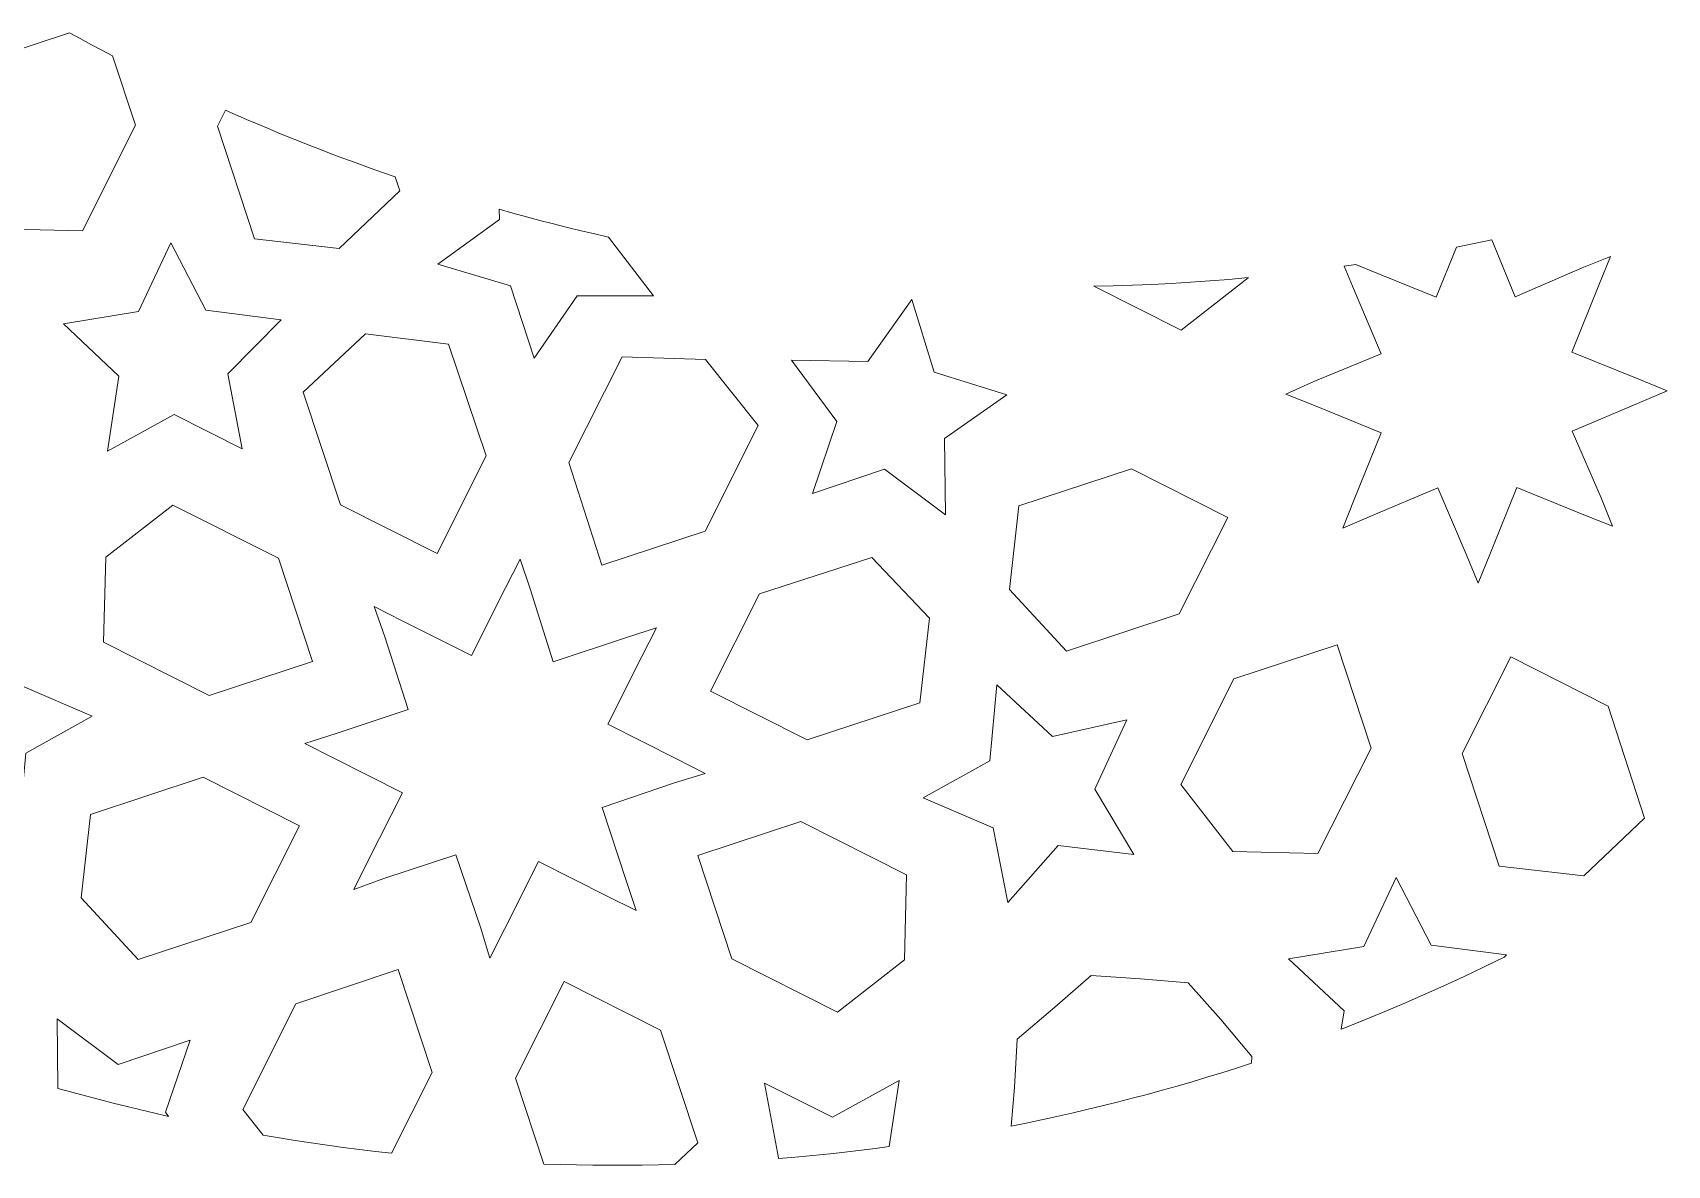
# Model space of a CAD drawing. Header units: millimetres. Extents: x -79 to 79, y -140 to 140.
# Drawn here: x -14.58 to 9.89, y -136.62 to -119.67 of the extents above; entities that cross this region are included whole.
import ezdxf

# ---------------------------------------------------------------- set-up
doc = ezdxf.new("R2010")
doc.units = ezdxf.units.MM
doc.header["$MEASUREMENT"] = 0
doc.layers.add('Layer 1', color=7, linetype='Continuous')

msp = doc.modelspace()

# ---------------------------------------------------------------- linework, layer by layer
at = {"layer": 'Layer 1', "color": 18, "lineweight": 9}
for points, knots in [([(-14.0248, -119.6654), (-14.0248, -119.6654), (-15.089, -120.0163), (-15.089, -120.0163), (-15.089, -120.0163), (-15.089, -120.0163), (-15.8856, -121.5968), (-15.8856, -121.5968), (-15.8856, -121.5968), (-15.8856, -121.5968), (-15.1041, -122.6005), (-15.1041, -122.6005), (-15.1041, -122.6005), (-15.1041, -122.6005), (-13.8324, -122.6317), (-13.8324, -122.6317), (-13.8324, -122.6317), (-13.8324, -122.6317), (-13.0358, -121.0512), (-13.0358, -121.0512), (-13.0358, -121.0512), (-13.0358, -121.0512), (-13.3789, -120.011), (-13.3789, -120.011), (-13.3789, -120.011), (-13.3789, -120.011), (-13.5415, -119.926), (-13.5415, -119.926), (-13.5415, -119.926), (-13.5415, -119.926), (-13.7033, -119.84), (-13.7033, -119.84), (-13.7033, -119.84), (-13.7033, -119.84), (-13.8645, -119.7532), (-13.8645, -119.7532), (-13.8645, -119.7532), (-13.8645, -119.7532), (-14.0248, -119.6654), (-14.0248, -119.6654)], [0, 0, 0, 0, 0.0909091, 0.0909091, 0.0909091, 0.0909091, 0.1818182, 0.1818182, 0.1818182, 0.1818182, 0.2727273, 0.2727273, 0.2727273, 0.2727273, 0.3636364, 0.3636364, 0.3636364, 0.3636364, 0.4545455, 0.4545455, 0.4545455, 0.4545455, 0.5454545, 0.5454545, 0.5454545, 0.5454545, 0.6363636, 0.6363636, 0.6363636, 0.6363636, 0.7272727, 0.7272727, 0.7272727, 0.7272727, 0.8181818, 0.8181818, 0.8181818, 0.8181818, 1, 1, 1, 1]), ([(-11.6904, -120.8246), (-11.6904, -120.8246), (-11.5332, -120.894), (-11.5332, -120.894), (-11.5332, -120.894), (-11.5332, -120.894), (-11.3759, -120.9625), (-11.3759, -120.9625), (-11.3759, -120.9625), (-11.3759, -120.9625), (-11.2183, -121.0301), (-11.2183, -121.0301), (-11.2183, -121.0301), (-11.2183, -121.0301), (-11.0605, -121.0967), (-11.0605, -121.0967), (-11.0605, -121.0967), (-11.0605, -121.0967), (-10.9025, -121.1623), (-10.9025, -121.1623), (-10.9025, -121.1623), (-10.9025, -121.1623), (-10.7442, -121.227), (-10.7442, -121.227), (-10.7442, -121.227), (-10.7442, -121.227), (-10.5857, -121.2908), (-10.5857, -121.2908), (-10.5857, -121.2908), (-10.5857, -121.2908), (-10.427, -121.3536), (-10.427, -121.3536), (-10.427, -121.3536), (-10.427, -121.3536), (-10.2681, -121.4155), (-10.2681, -121.4155), (-10.2681, -121.4155), (-10.2681, -121.4155), (-10.109, -121.4765), (-10.109, -121.4765), (-10.109, -121.4765), (-10.109, -121.4765), (-9.9496, -121.5365), (-9.9496, -121.5365), (-9.9496, -121.5365), (-9.9496, -121.5365), (-9.7901, -121.5956), (-9.7901, -121.5956), (-9.7901, -121.5956), (-9.7901, -121.5956), (-9.6303, -121.6537), (-9.6303, -121.6537), (-9.6303, -121.6537), (-9.6303, -121.6537), (-9.4704, -121.7109), (-9.4704, -121.7109), (-9.4704, -121.7109), (-9.4704, -121.7109), (-9.3103, -121.7672), (-9.3103, -121.7672), (-9.3103, -121.7672), (-9.3103, -121.7672), (-9.15, -121.8225), (-9.15, -121.8225), (-9.15, -121.8225), (-9.15, -121.8225), (-9.0815, -122.0343), (-9.0815, -122.0343), (-9.0815, -122.0343), (-9.0815, -122.0343), (-9.9908, -122.8973), (-9.9908, -122.8973), (-9.9908, -122.8973), (-9.9908, -122.8973), (-11.2554, -122.7512), (-11.2554, -122.7512), (-11.2554, -122.7512), (-11.2554, -122.7512), (-11.8115, -121.0649), (-11.8115, -121.0649), (-11.8115, -121.0649), (-11.8115, -121.0649), (-11.6904, -120.8246), (-11.6904, -120.8246)], [0, 0, 0, 0, 0.0454545, 0.0454545, 0.0454545, 0.0454545, 0.0909091, 0.0909091, 0.0909091, 0.0909091, 0.1363636, 0.1363636, 0.1363636, 0.1363636, 0.1818182, 0.1818182, 0.1818182, 0.1818182, 0.2272727, 0.2272727, 0.2272727, 0.2272727, 0.2727273, 0.2727273, 0.2727273, 0.2727273, 0.3181818, 0.3181818, 0.3181818, 0.3181818, 0.3636364, 0.3636364, 0.3636364, 0.3636364, 0.4090909, 0.4090909, 0.4090909, 0.4090909, 0.4545455, 0.4545455, 0.4545455, 0.4545455, 0.5, 0.5, 0.5, 0.5, 0.5454545, 0.5454545, 0.5454545, 0.5454545, 0.5909091, 0.5909091, 0.5909091, 0.5909091, 0.6363636, 0.6363636, 0.6363636, 0.6363636, 0.6818182, 0.6818182, 0.6818182, 0.6818182, 0.7272727, 0.7272727, 0.7272727, 0.7272727, 0.7727273, 0.7727273, 0.7727273, 0.7727273, 0.8181818, 0.8181818, 0.8181818, 0.8181818, 0.8636364, 0.8636364, 0.8636364, 0.8636364, 0.9090909, 0.9090909, 0.9090909, 0.9090909, 1, 1, 1, 1]), ([(-7.5947, -122.3088), (-7.5947, -122.3088), (-7.3909, -122.3659), (-7.3909, -122.3659), (-7.3909, -122.3659), (-7.3909, -122.3659), (-7.1868, -122.4215), (-7.1868, -122.4215), (-7.1868, -122.4215), (-7.1868, -122.4215), (-6.9825, -122.4756), (-6.9825, -122.4756), (-6.9825, -122.4756), (-6.9825, -122.4756), (-6.778, -122.5283), (-6.778, -122.5283), (-6.778, -122.5283), (-6.778, -122.5283), (-6.5732, -122.5795), (-6.5732, -122.5795), (-6.5732, -122.5795), (-6.5732, -122.5795), (-6.3683, -122.6292), (-6.3683, -122.6292), (-6.3683, -122.6292), (-6.3683, -122.6292), (-6.1632, -122.6775), (-6.1632, -122.6775), (-6.1632, -122.6775), (-6.1632, -122.6775), (-5.9579, -122.7243), (-5.9579, -122.7243), (-5.9579, -122.7243), (-5.9579, -122.7243), (-5.2859, -123.6041), (-5.2859, -123.6041), (-5.2859, -123.6041), (-5.2859, -123.6041), (-6.4249, -123.6022), (-6.4249, -123.6022), (-6.4249, -123.6022), (-6.4249, -123.6022), (-7.0721, -124.5394), (-7.0721, -124.5394), (-7.0721, -124.5394), (-7.0721, -124.5394), (-7.4223, -123.4556), (-7.4223, -123.4556), (-7.4223, -123.4556), (-7.4223, -123.4556), (-8.5137, -123.1296), (-8.5137, -123.1296), (-8.5137, -123.1296), (-8.5137, -123.1296), (-7.5911, -122.4616), (-7.5911, -122.4616), (-7.5911, -122.4616), (-7.5911, -122.4616), (-7.5947, -122.3088), (-7.5947, -122.3088)], [0, 0, 0, 0, 0.0625, 0.0625, 0.0625, 0.0625, 0.125, 0.125, 0.125, 0.125, 0.1875, 0.1875, 0.1875, 0.1875, 0.25, 0.25, 0.25, 0.25, 0.3125, 0.3125, 0.3125, 0.3125, 0.375, 0.375, 0.375, 0.375, 0.4375, 0.4375, 0.4375, 0.4375, 0.5, 0.5, 0.5, 0.5, 0.5625, 0.5625, 0.5625, 0.5625, 0.625, 0.625, 0.625, 0.625, 0.6875, 0.6875, 0.6875, 0.6875, 0.75, 0.75, 0.75, 0.75, 0.8125, 0.8125, 0.8125, 0.8125, 0.875, 0.875, 0.875, 0.875, 1, 1, 1, 1]), ([(-11.9844, -123.8209), (-11.9844, -123.8209), (-12.5075, -122.8091), (-12.5075, -122.8091), (-12.5075, -122.8091), (-12.5075, -122.8091), (-12.9924, -123.8397), (-12.9924, -123.8397), (-12.9924, -123.8397), (-12.9924, -123.8397), (-14.1163, -124.0244), (-14.1163, -124.0244), (-14.1163, -124.0244), (-14.1163, -124.0244), (-13.286, -124.8042), (-13.286, -124.8042), (-13.286, -124.8042), (-13.286, -124.8042), (-13.4576, -125.9302), (-13.4576, -125.9302), (-13.4576, -125.9302), (-13.4576, -125.9302), (-12.4595, -125.3814), (-12.4595, -125.3814), (-12.4595, -125.3814), (-12.4595, -125.3814), (-11.4417, -125.8926), (-11.4417, -125.8926), (-11.4417, -125.8926), (-11.4417, -125.8926), (-11.6551, -124.7738), (-11.6551, -124.7738), (-11.6551, -124.7738), (-11.6551, -124.7738), (-10.8544, -123.9637), (-10.8544, -123.9637), (-10.8544, -123.9637), (-10.8544, -123.9637), (-11.9844, -123.8209), (-11.9844, -123.8209)], [0, 0, 0, 0, 0.0909091, 0.0909091, 0.0909091, 0.0909091, 0.1818182, 0.1818182, 0.1818182, 0.1818182, 0.2727273, 0.2727273, 0.2727273, 0.2727273, 0.3636364, 0.3636364, 0.3636364, 0.3636364, 0.4545455, 0.4545455, 0.4545455, 0.4545455, 0.5454545, 0.5454545, 0.5454545, 0.5454545, 0.6363636, 0.6363636, 0.6363636, 0.6363636, 0.7272727, 0.7272727, 0.7272727, 0.7272727, 0.8181818, 0.8181818, 0.8181818, 0.8181818, 1, 1, 1, 1]), ([(5.0532, -123.1616), (5.0532, -123.1616), (5.2294, -123.1363), (5.2294, -123.1363), (5.2294, -123.1363), (5.2294, -123.1363), (5.4311, -123.218), (5.4311, -123.218), (5.4311, -123.218), (5.4311, -123.218), (6.4326, -123.6236), (6.4326, -123.6236), (6.4326, -123.6236), (6.4326, -123.6236), (6.7359, -122.8749), (6.7359, -122.8749), (6.7359, -122.8749), (6.7359, -122.8749), (6.9993, -122.8212), (6.9993, -122.8212), (6.9993, -122.8212), (6.9993, -122.8212), (7.2622, -122.7651), (7.2622, -122.7651), (7.2622, -122.7651), (7.2622, -122.7651), (7.6151, -123.6206), (7.6151, -123.6206), (7.6151, -123.6206), (7.6151, -123.6206), (8.6149, -123.1862), (8.6149, -123.1862), (8.6149, -123.1862), (8.6149, -123.1862), (9.041, -123.0168), (9.041, -123.0168), (9.041, -123.0168), (9.041, -123.0168), (8.8679, -123.4441), (8.8679, -123.4441), (8.8679, -123.4441), (8.8679, -123.4441), (8.4623, -124.4456), (8.4623, -124.4456), (8.4623, -124.4456), (8.4623, -124.4456), (9.4638, -124.8512), (9.4638, -124.8512), (9.4638, -124.8512), (9.4638, -124.8512), (9.8911, -125.0243), (9.8911, -125.0243), (9.8911, -125.0243), (9.8911, -125.0243), (9.4784, -125.1991), (9.4784, -125.1991), (9.4784, -125.1991), (9.4784, -125.1991), (8.4652, -125.6281), (8.4652, -125.6281), (8.4652, -125.6281), (8.4652, -125.6281), (8.8997, -126.6279), (8.8997, -126.6279), (8.8997, -126.6279), (8.8997, -126.6279), (9.0691, -127.0539), (9.0691, -127.0539), (9.0691, -127.0539), (9.0691, -127.0539), (8.6418, -126.8809), (8.6418, -126.8809), (8.6418, -126.8809), (8.6418, -126.8809), (7.6403, -126.4753), (7.6403, -126.4753), (7.6403, -126.4753), (7.6403, -126.4753), (7.2347, -127.4768), (7.2347, -127.4768), (7.2347, -127.4768), (7.2347, -127.4768), (7.0616, -127.9041), (7.0616, -127.9041), (7.0616, -127.9041), (7.0616, -127.9041), (6.8789, -127.4726), (6.8789, -127.4726), (6.8789, -127.4726), (6.8789, -127.4726), (6.4578, -126.4782), (6.4578, -126.4782), (6.4578, -126.4782), (6.4578, -126.4782), (5.4635, -126.8993), (5.4635, -126.8993), (5.4635, -126.8993), (5.4635, -126.8993), (5.0319, -127.082), (5.0319, -127.082), (5.0319, -127.082), (5.0319, -127.082), (5.205, -126.6547), (5.205, -126.6547), (5.205, -126.6547), (5.205, -126.6547), (5.6106, -125.6532), (5.6106, -125.6532), (5.6106, -125.6532), (5.6106, -125.6532), (4.6091, -125.2476), (4.6091, -125.2476), (4.6091, -125.2476), (4.6091, -125.2476), (4.1818, -125.0746), (4.1818, -125.0746), (4.1818, -125.0746), (4.1818, -125.0746), (4.6, -124.8864), (4.6, -124.8864), (4.6, -124.8864), (4.6, -124.8864), (5.6077, -124.4708), (5.6077, -124.4708), (5.6077, -124.4708), (5.6077, -124.4708), (5.1786, -123.4577), (5.1786, -123.4577), (5.1786, -123.4577), (5.1786, -123.4577), (5.0532, -123.1616), (5.0532, -123.1616)], [0, 0, 0, 0, 0.0294118, 0.0294118, 0.0294118, 0.0294118, 0.0588235, 0.0588235, 0.0588235, 0.0588235, 0.0882353, 0.0882353, 0.0882353, 0.0882353, 0.1176471, 0.1176471, 0.1176471, 0.1176471, 0.1470588, 0.1470588, 0.1470588, 0.1470588, 0.1764706, 0.1764706, 0.1764706, 0.1764706, 0.2058824, 0.2058824, 0.2058824, 0.2058824, 0.2352941, 0.2352941, 0.2352941, 0.2352941, 0.2647059, 0.2647059, 0.2647059, 0.2647059, 0.2941176, 0.2941176, 0.2941176, 0.2941176, 0.3235294, 0.3235294, 0.3235294, 0.3235294, 0.3529412, 0.3529412, 0.3529412, 0.3529412, 0.3823529, 0.3823529, 0.3823529, 0.3823529, 0.4117647, 0.4117647, 0.4117647, 0.4117647, 0.4411765, 0.4411765, 0.4411765, 0.4411765, 0.4705882, 0.4705882, 0.4705882, 0.4705882, 0.5, 0.5, 0.5, 0.5, 0.5294118, 0.5294118, 0.5294118, 0.5294118, 0.5588235, 0.5588235, 0.5588235, 0.5588235, 0.5882353, 0.5882353, 0.5882353, 0.5882353, 0.6176471, 0.6176471, 0.6176471, 0.6176471, 0.6470588, 0.6470588, 0.6470588, 0.6470588, 0.6764706, 0.6764706, 0.6764706, 0.6764706, 0.7058824, 0.7058824, 0.7058824, 0.7058824, 0.7352941, 0.7352941, 0.7352941, 0.7352941, 0.7647059, 0.7647059, 0.7647059, 0.7647059, 0.7941176, 0.7941176, 0.7941176, 0.7941176, 0.8235294, 0.8235294, 0.8235294, 0.8235294, 0.8529412, 0.8529412, 0.8529412, 0.8529412, 0.8823529, 0.8823529, 0.8823529, 0.8823529, 0.9117647, 0.9117647, 0.9117647, 0.9117647, 0.9411765, 0.9411765, 0.9411765, 0.9411765, 1, 1, 1, 1]), ([(1.3096, -123.4613), (1.3096, -123.4613), (2.6126, -124.1179), (2.6126, -124.1179), (2.6126, -124.1179), (2.6126, -124.1179), (3.6163, -123.3364), (3.6163, -123.3364), (3.6163, -123.3364), (3.6163, -123.3364), (3.6164, -123.3314), (3.6164, -123.3314), (3.6164, -123.3314), (3.6164, -123.3314), (3.329, -123.3572), (3.329, -123.3572), (3.329, -123.3572), (3.329, -123.3572), (3.0412, -123.3802), (3.0412, -123.3802), (3.0412, -123.3802), (3.0412, -123.3802), (2.7532, -123.4006), (2.7532, -123.4006), (2.7532, -123.4006), (2.7532, -123.4006), (2.4649, -123.4182), (2.4649, -123.4182), (2.4649, -123.4182), (2.4649, -123.4182), (2.1764, -123.4331), (2.1764, -123.4331), (2.1764, -123.4331), (2.1764, -123.4331), (1.8876, -123.4452), (1.8876, -123.4452), (1.8876, -123.4452), (1.8876, -123.4452), (1.5987, -123.4547), (1.5987, -123.4547), (1.5987, -123.4547), (1.5987, -123.4547), (1.3096, -123.4613), (1.3096, -123.4613)], [0, 0, 0, 0, 0.0833333, 0.0833333, 0.0833333, 0.0833333, 0.1666667, 0.1666667, 0.1666667, 0.1666667, 0.25, 0.25, 0.25, 0.25, 0.3333333, 0.3333333, 0.3333333, 0.3333333, 0.4166667, 0.4166667, 0.4166667, 0.4166667, 0.5, 0.5, 0.5, 0.5, 0.5833333, 0.5833333, 0.5833333, 0.5833333, 0.6666667, 0.6666667, 0.6666667, 0.6666667, 0.75, 0.75, 0.75, 0.75, 0.8333333, 0.8333333, 0.8333333, 0.8333333, 1, 1, 1, 1]), ([(-0.927, -125.7416), (-0.927, -125.7416), (0.0045, -125.0862), (0.0045, -125.0862), (0.0045, -125.0862), (0.0045, -125.0862), (-1.0823, -124.7455), (-1.0823, -124.7455), (-1.0823, -124.7455), (-1.0823, -124.7455), (-1.4179, -123.657), (-1.4179, -123.657), (-1.4179, -123.657), (-1.4179, -123.657), (-2.0777, -124.5854), (-2.0777, -124.5854), (-2.0777, -124.5854), (-2.0777, -124.5854), (-3.2166, -124.5681), (-3.2166, -124.5681), (-3.2166, -124.5681), (-3.2166, -124.5681), (-2.5375, -125.4826), (-2.5375, -125.4826), (-2.5375, -125.4826), (-2.5375, -125.4826), (-2.9059, -126.5604), (-2.9059, -126.5604), (-2.9059, -126.5604), (-2.9059, -126.5604), (-1.8264, -126.1972), (-1.8264, -126.1972), (-1.8264, -126.1972), (-1.8264, -126.1972), (-0.9151, -126.8805), (-0.9151, -126.8805), (-0.9151, -126.8805), (-0.9151, -126.8805), (-0.927, -125.7416), (-0.927, -125.7416)], [0, 0, 0, 0, 0.0909091, 0.0909091, 0.0909091, 0.0909091, 0.1818182, 0.1818182, 0.1818182, 0.1818182, 0.2727273, 0.2727273, 0.2727273, 0.2727273, 0.3636364, 0.3636364, 0.3636364, 0.3636364, 0.4545455, 0.4545455, 0.4545455, 0.4545455, 0.5454545, 0.5454545, 0.5454545, 0.5454545, 0.6363636, 0.6363636, 0.6363636, 0.6363636, 0.7272727, 0.7272727, 0.7272727, 0.7272727, 0.8181818, 0.8181818, 0.8181818, 0.8181818, 1, 1, 1, 1]), ([(-8.3514, -124.327), (-8.3514, -124.327), (-7.7885, -125.9998), (-7.7885, -125.9998), (-7.7885, -125.9998), (-7.7885, -125.9998), (-8.5238, -127.4587), (-8.5238, -127.4587), (-8.5238, -127.4587), (-8.5238, -127.4587), (-9.9692, -126.7302), (-9.9692, -126.7302), (-9.9692, -126.7302), (-9.9692, -126.7302), (-10.5253, -125.0439), (-10.5253, -125.0439), (-10.5253, -125.0439), (-10.5253, -125.0439), (-9.5956, -124.1742), (-9.5956, -124.1742), (-9.5956, -124.1742), (-9.5956, -124.1742), (-8.3514, -124.327), (-8.3514, -124.327)], [0, 0, 0, 0, 0.1428571, 0.1428571, 0.1428571, 0.1428571, 0.2857143, 0.2857143, 0.2857143, 0.2857143, 0.4285714, 0.4285714, 0.4285714, 0.4285714, 0.5714286, 0.5714286, 0.5714286, 0.5714286, 0.7142857, 0.7142857, 0.7142857, 0.7142857, 1, 1, 1, 1]), ([(-6.0551, -127.6358), (-6.0551, -127.6358), (-4.5111, -127.1266), (-4.5111, -127.1266), (-4.5111, -127.1266), (-4.5111, -127.1266), (-3.7145, -125.5461), (-3.7145, -125.5461), (-3.7145, -125.5461), (-3.7145, -125.5461), (-4.5028, -124.5559), (-4.5028, -124.5559), (-4.5028, -124.5559), (-4.5028, -124.5559), (-5.7542, -124.5181), (-5.7542, -124.5181), (-5.7542, -124.5181), (-5.7542, -124.5181), (-6.5508, -126.0985), (-6.5508, -126.0985), (-6.5508, -126.0985), (-6.5508, -126.0985), (-6.0551, -127.6358), (-6.0551, -127.6358)], [0, 0, 0, 0, 0.1428571, 0.1428571, 0.1428571, 0.1428571, 0.2857143, 0.2857143, 0.2857143, 0.2857143, 0.4285714, 0.4285714, 0.4285714, 0.4285714, 0.5714286, 0.5714286, 0.5714286, 0.5714286, 0.7142857, 0.7142857, 0.7142857, 0.7142857, 1, 1, 1, 1]), ([(0.8995, -128.9212), (0.8995, -128.9212), (2.5858, -128.3651), (2.5858, -128.3651), (2.5858, -128.3651), (2.5858, -128.3651), (3.3143, -126.9198), (3.3143, -126.9198), (3.3143, -126.9198), (3.3143, -126.9198), (1.869, -126.1912), (1.869, -126.1912), (1.869, -126.1912), (1.869, -126.1912), (0.1827, -126.7473), (0.1827, -126.7473), (0.1827, -126.7473), (0.1827, -126.7473), (0.0433, -127.9984), (0.0433, -127.9984), (0.0433, -127.9984), (0.0433, -127.9984), (0.8995, -128.9212), (0.8995, -128.9212)], [0, 0, 0, 0, 0.1428571, 0.1428571, 0.1428571, 0.1428571, 0.2857143, 0.2857143, 0.2857143, 0.2857143, 0.4285714, 0.4285714, 0.4285714, 0.4285714, 0.5714286, 0.5714286, 0.5714286, 0.5714286, 0.7142857, 0.7142857, 0.7142857, 0.7142857, 1, 1, 1, 1]), ([(-10.3894, -129.0763), (-10.3894, -129.0763), (-10.8986, -127.5323), (-10.8986, -127.5323), (-10.8986, -127.5323), (-10.8986, -127.5323), (-12.4791, -126.7357), (-12.4791, -126.7357), (-12.4791, -126.7357), (-12.4791, -126.7357), (-13.4828, -127.5172), (-13.4828, -127.5172), (-13.4828, -127.5172), (-13.4828, -127.5172), (-13.5139, -128.7889), (-13.5139, -128.7889), (-13.5139, -128.7889), (-13.5139, -128.7889), (-11.9335, -129.5855), (-11.9335, -129.5855), (-11.9335, -129.5855), (-11.9335, -129.5855), (-10.3894, -129.0763), (-10.3894, -129.0763)], [0, 0, 0, 0, 0.1428571, 0.1428571, 0.1428571, 0.1428571, 0.2857143, 0.2857143, 0.2857143, 0.2857143, 0.4285714, 0.4285714, 0.4285714, 0.4285714, 0.5714286, 0.5714286, 0.5714286, 0.5714286, 0.7142857, 0.7142857, 0.7142857, 0.7142857, 1, 1, 1, 1]), ([(-8.2407, -131.9719), (-8.2407, -131.9719), (-7.8721, -133.0555), (-7.8721, -133.0555), (-7.8721, -133.0555), (-7.8721, -133.0555), (-7.7315, -133.516), (-7.7315, -133.516), (-7.7315, -133.516), (-7.7315, -133.516), (-7.5136, -133.0837), (-7.5136, -133.0837), (-7.5136, -133.0837), (-7.5136, -133.0837), (-7.003, -132.0706), (-7.003, -132.0706), (-7.003, -132.0706), (-7.003, -132.0706), (-5.9764, -132.5881), (-5.9764, -132.5881), (-5.9764, -132.5881), (-5.9764, -132.5881), (-5.5441, -132.8059), (-5.5441, -132.8059), (-5.5441, -132.8059), (-5.5441, -132.8059), (-5.6982, -132.3387), (-5.6982, -132.3387), (-5.6982, -132.3387), (-5.6982, -132.3387), (-6.0533, -131.2619), (-6.0533, -131.2619), (-6.0533, -131.2619), (-6.0533, -131.2619), (-4.9697, -130.8933), (-4.9697, -130.8933), (-4.9697, -130.8933), (-4.9697, -130.8933), (-4.5092, -130.7527), (-4.5092, -130.7527), (-4.5092, -130.7527), (-4.5092, -130.7527), (-4.9415, -130.5348), (-4.9415, -130.5348), (-4.9415, -130.5348), (-4.9415, -130.5348), (-5.9681, -130.0174), (-5.9681, -130.0174), (-5.9681, -130.0174), (-5.9681, -130.0174), (-5.4575, -129.0043), (-5.4575, -129.0043), (-5.4575, -129.0043), (-5.4575, -129.0043), (-5.2396, -128.572), (-5.2396, -128.572), (-5.2396, -128.572), (-5.2396, -128.572), (-5.6865, -128.7194), (-5.6865, -128.7194), (-5.6865, -128.7194), (-5.6865, -128.7194), (-6.7836, -129.0812), (-6.7836, -129.0812), (-6.7836, -129.0812), (-6.7836, -129.0812), (-7.1319, -127.9909), (-7.1319, -127.9909), (-7.1319, -127.9909), (-7.1319, -127.9909), (-7.2793, -127.5439), (-7.2793, -127.5439), (-7.2793, -127.5439), (-7.2793, -127.5439), (-7.4972, -127.9762), (-7.4972, -127.9762), (-7.4972, -127.9762), (-7.4972, -127.9762), (-8.0078, -128.9893), (-8.0078, -128.9893), (-8.0078, -128.9893), (-8.0078, -128.9893), (-9.0345, -128.4718), (-9.0345, -128.4718), (-9.0345, -128.4718), (-9.0345, -128.4718), (-9.4667, -128.254), (-9.4667, -128.254), (-9.4667, -128.254), (-9.4667, -128.254), (-9.3058, -128.7077), (-9.3058, -128.7077), (-9.3058, -128.7077), (-9.3058, -128.7077), (-8.9575, -129.798), (-8.9575, -129.798), (-8.9575, -129.798), (-8.9575, -129.798), (-10.0343, -130.1531), (-10.0343, -130.1531), (-10.0343, -130.1531), (-10.0343, -130.1531), (-10.5016, -130.3072), (-10.5016, -130.3072), (-10.5016, -130.3072), (-10.5016, -130.3072), (-10.0693, -130.5251), (-10.0693, -130.5251), (-10.0693, -130.5251), (-10.0693, -130.5251), (-9.0427, -131.0425), (-9.0427, -131.0425), (-9.0427, -131.0425), (-9.0427, -131.0425), (-9.5534, -132.0557), (-9.5534, -132.0557), (-9.5534, -132.0557), (-9.5534, -132.0557), (-9.7712, -132.4879), (-9.7712, -132.4879), (-9.7712, -132.4879), (-9.7712, -132.4879), (-9.3175, -132.327), (-9.3175, -132.327), (-9.3175, -132.327), (-9.3175, -132.327), (-8.2407, -131.9719), (-8.2407, -131.9719)], [0, 0, 0, 0, 0.030303, 0.030303, 0.030303, 0.030303, 0.0606061, 0.0606061, 0.0606061, 0.0606061, 0.0909091, 0.0909091, 0.0909091, 0.0909091, 0.1212121, 0.1212121, 0.1212121, 0.1212121, 0.1515152, 0.1515152, 0.1515152, 0.1515152, 0.1818182, 0.1818182, 0.1818182, 0.1818182, 0.2121212, 0.2121212, 0.2121212, 0.2121212, 0.2424242, 0.2424242, 0.2424242, 0.2424242, 0.2727273, 0.2727273, 0.2727273, 0.2727273, 0.3030303, 0.3030303, 0.3030303, 0.3030303, 0.3333333, 0.3333333, 0.3333333, 0.3333333, 0.3636364, 0.3636364, 0.3636364, 0.3636364, 0.3939394, 0.3939394, 0.3939394, 0.3939394, 0.4242424, 0.4242424, 0.4242424, 0.4242424, 0.4545455, 0.4545455, 0.4545455, 0.4545455, 0.4848485, 0.4848485, 0.4848485, 0.4848485, 0.5151515, 0.5151515, 0.5151515, 0.5151515, 0.5454545, 0.5454545, 0.5454545, 0.5454545, 0.5757576, 0.5757576, 0.5757576, 0.5757576, 0.6060606, 0.6060606, 0.6060606, 0.6060606, 0.6363636, 0.6363636, 0.6363636, 0.6363636, 0.6666667, 0.6666667, 0.6666667, 0.6666667, 0.6969697, 0.6969697, 0.6969697, 0.6969697, 0.7272727, 0.7272727, 0.7272727, 0.7272727, 0.7575758, 0.7575758, 0.7575758, 0.7575758, 0.7878788, 0.7878788, 0.7878788, 0.7878788, 0.8181818, 0.8181818, 0.8181818, 0.8181818, 0.8484848, 0.8484848, 0.8484848, 0.8484848, 0.8787879, 0.8787879, 0.8787879, 0.8787879, 0.9090909, 0.9090909, 0.9090909, 0.9090909, 0.9393939, 0.9393939, 0.9393939, 0.9393939, 1, 1, 1, 1]), ([(-2.016, -127.5203), (-2.016, -127.5203), (-3.6955, -128.0628), (-3.6955, -128.0628), (-3.6955, -128.0628), (-3.6955, -128.0628), (-4.4308, -129.5217), (-4.4308, -129.5217), (-4.4308, -129.5217), (-4.4308, -129.5217), (-2.9854, -130.2502), (-2.9854, -130.2502), (-2.9854, -130.2502), (-2.9854, -130.2502), (-1.2992, -129.6942), (-1.2992, -129.6942), (-1.2992, -129.6942), (-1.2992, -129.6942), (-1.153, -128.4295), (-1.153, -128.4295), (-1.153, -128.4295), (-1.153, -128.4295), (-2.016, -127.5203), (-2.016, -127.5203)], [0, 0, 0, 0, 0.1428571, 0.1428571, 0.1428571, 0.1428571, 0.2857143, 0.2857143, 0.2857143, 0.2857143, 0.4285714, 0.4285714, 0.4285714, 0.4285714, 0.5714286, 0.5714286, 0.5714286, 0.5714286, 0.7142857, 0.7142857, 0.7142857, 0.7142857, 1, 1, 1, 1]), ([(-15.7039, -129.1826), (-15.7039, -129.1826), (-16.8348, -129.0475), (-16.8348, -129.0475), (-16.8348, -129.0475), (-16.8348, -129.0475), (-16.2541, -130.0274), (-16.2541, -130.0274), (-16.2541, -130.0274), (-16.2541, -130.0274), (-16.7321, -131.0612), (-16.7321, -131.0612), (-16.7321, -131.0612), (-16.7321, -131.0612), (-15.6208, -130.8117), (-15.6208, -130.8117), (-15.6208, -130.8117), (-15.6208, -130.8117), (-14.7852, -131.5858), (-14.7852, -131.5858), (-14.7852, -131.5858), (-14.7852, -131.5858), (-14.6791, -130.4518), (-14.6791, -130.4518), (-14.6791, -130.4518), (-14.6791, -130.4518), (-13.6847, -129.8963), (-13.6847, -129.8963), (-13.6847, -129.8963), (-13.6847, -129.8963), (-14.7304, -129.4449), (-14.7304, -129.4449), (-14.7304, -129.4449), (-14.7304, -129.4449), (-14.9514, -128.3276), (-14.9514, -128.3276), (-14.9514, -128.3276), (-14.9514, -128.3276), (-15.7039, -129.1826), (-15.7039, -129.1826)], [0, 0, 0, 0, 0.0909091, 0.0909091, 0.0909091, 0.0909091, 0.1818182, 0.1818182, 0.1818182, 0.1818182, 0.2727273, 0.2727273, 0.2727273, 0.2727273, 0.3636364, 0.3636364, 0.3636364, 0.3636364, 0.4545455, 0.4545455, 0.4545455, 0.4545455, 0.5454545, 0.5454545, 0.5454545, 0.5454545, 0.6363636, 0.6363636, 0.6363636, 0.6363636, 0.7272727, 0.7272727, 0.7272727, 0.7272727, 0.8181818, 0.8181818, 0.8181818, 0.8181818, 1, 1, 1, 1]), ([(4.9478, -128.828), (4.9478, -128.828), (5.457, -130.3721), (5.457, -130.3721), (5.457, -130.3721), (5.457, -130.3721), (4.6604, -131.9526), (4.6604, -131.9526), (4.6604, -131.9526), (4.6604, -131.9526), (3.3886, -131.9214), (3.3886, -131.9214), (3.3886, -131.9214), (3.3886, -131.9214), (2.6071, -130.9177), (2.6071, -130.9177), (2.6071, -130.9177), (2.6071, -130.9177), (3.4037, -129.3372), (3.4037, -129.3372), (3.4037, -129.3372), (3.4037, -129.3372), (4.9478, -128.828), (4.9478, -128.828)], [0, 0, 0, 0, 0.1428571, 0.1428571, 0.1428571, 0.1428571, 0.2857143, 0.2857143, 0.2857143, 0.2857143, 0.4285714, 0.4285714, 0.4285714, 0.4285714, 0.5714286, 0.5714286, 0.5714286, 0.5714286, 0.7142857, 0.7142857, 0.7142857, 0.7142857, 1, 1, 1, 1]), ([(7.3751, -132.1416), (7.3751, -132.1416), (6.8191, -130.4553), (6.8191, -130.4553), (6.8191, -130.4553), (6.8191, -130.4553), (7.5476, -129.0099), (7.5476, -129.0099), (7.5476, -129.0099), (7.5476, -129.0099), (9.0065, -129.7452), (9.0065, -129.7452), (9.0065, -129.7452), (9.0065, -129.7452), (9.549, -131.4247), (9.549, -131.4247), (9.549, -131.4247), (9.549, -131.4247), (8.6397, -132.2877), (8.6397, -132.2877), (8.6397, -132.2877), (8.6397, -132.2877), (7.3751, -132.1416), (7.3751, -132.1416)], [0, 0, 0, 0, 0.1428571, 0.1428571, 0.1428571, 0.1428571, 0.2857143, 0.2857143, 0.2857143, 0.2857143, 0.4285714, 0.4285714, 0.4285714, 0.4285714, 0.5714286, 0.5714286, 0.5714286, 0.5714286, 0.7142857, 0.7142857, 0.7142857, 0.7142857, 1, 1, 1, 1]), ([(0.7736, -131.8312), (0.7736, -131.8312), (1.9046, -131.9663), (1.9046, -131.9663), (1.9046, -131.9663), (1.9046, -131.9663), (1.3239, -130.9865), (1.3239, -130.9865), (1.3239, -130.9865), (1.3239, -130.9865), (1.8019, -129.9526), (1.8019, -129.9526), (1.8019, -129.9526), (1.8019, -129.9526), (0.6905, -130.2021), (0.6905, -130.2021), (0.6905, -130.2021), (0.6905, -130.2021), (-0.145, -129.428), (-0.145, -129.428), (-0.145, -129.428), (-0.145, -129.428), (-0.2512, -130.5621), (-0.2512, -130.5621), (-0.2512, -130.5621), (-0.2512, -130.5621), (-1.2456, -131.1175), (-1.2456, -131.1175), (-1.2456, -131.1175), (-1.2456, -131.1175), (-0.1998, -131.5689), (-0.1998, -131.5689), (-0.1998, -131.5689), (-0.1998, -131.5689), (0.0212, -132.6863), (0.0212, -132.6863), (0.0212, -132.6863), (0.0212, -132.6863), (0.7736, -131.8312), (0.7736, -131.8312)], [0, 0, 0, 0, 0.0909091, 0.0909091, 0.0909091, 0.0909091, 0.1818182, 0.1818182, 0.1818182, 0.1818182, 0.2727273, 0.2727273, 0.2727273, 0.2727273, 0.3636364, 0.3636364, 0.3636364, 0.3636364, 0.4545455, 0.4545455, 0.4545455, 0.4545455, 0.5454545, 0.5454545, 0.5454545, 0.5454545, 0.6363636, 0.6363636, 0.6363636, 0.6363636, 0.7272727, 0.7272727, 0.7272727, 0.7272727, 0.8181818, 0.8181818, 0.8181818, 0.8181818, 1, 1, 1, 1]), ([(-12.9948, -133.5397), (-12.9948, -133.5397), (-11.3085, -132.9836), (-11.3085, -132.9836), (-11.3085, -132.9836), (-11.3085, -132.9836), (-10.58, -131.5382), (-10.58, -131.5382), (-10.58, -131.5382), (-10.58, -131.5382), (-12.0254, -130.8097), (-12.0254, -130.8097), (-12.0254, -130.8097), (-12.0254, -130.8097), (-13.7117, -131.3658), (-13.7117, -131.3658), (-13.7117, -131.3658), (-13.7117, -131.3658), (-13.851, -132.6169), (-13.851, -132.6169), (-13.851, -132.6169), (-13.851, -132.6169), (-12.9948, -133.5397), (-12.9948, -133.5397)], [0, 0, 0, 0, 0.1428571, 0.1428571, 0.1428571, 0.1428571, 0.2857143, 0.2857143, 0.2857143, 0.2857143, 0.4285714, 0.4285714, 0.4285714, 0.4285714, 0.5714286, 0.5714286, 0.5714286, 0.5714286, 0.7142857, 0.7142857, 0.7142857, 0.7142857, 1, 1, 1, 1]), ([(-4.6214, -131.9836), (-4.6214, -131.9836), (-3.0773, -131.4744), (-3.0773, -131.4744), (-3.0773, -131.4744), (-3.0773, -131.4744), (-1.4969, -132.271), (-1.4969, -132.271), (-1.4969, -132.271), (-1.4969, -132.271), (-1.528, -133.5427), (-1.528, -133.5427), (-1.528, -133.5427), (-1.528, -133.5427), (-2.5318, -134.3243), (-2.5318, -134.3243), (-2.5318, -134.3243), (-2.5318, -134.3243), (-4.1122, -133.5277), (-4.1122, -133.5277), (-4.1122, -133.5277), (-4.1122, -133.5277), (-4.6214, -131.9836), (-4.6214, -131.9836)], [0, 0, 0, 0, 0.1428571, 0.1428571, 0.1428571, 0.1428571, 0.2857143, 0.2857143, 0.2857143, 0.2857143, 0.4285714, 0.4285714, 0.4285714, 0.4285714, 0.5714286, 0.5714286, 0.5714286, 0.5714286, 0.7142857, 0.7142857, 0.7142857, 0.7142857, 1, 1, 1, 1]), ([(5.0119, -134.579), (5.0119, -134.579), (5.0121, -134.5789), (5.0121, -134.5789), (5.0121, -134.5789), (5.0121, -134.5789), (5.3214, -134.4561), (5.3214, -134.4561), (5.3214, -134.4561), (5.3214, -134.4561), (5.6294, -134.33), (5.6294, -134.33), (5.6294, -134.33), (5.6294, -134.33), (5.9362, -134.2005), (5.9362, -134.2005), (5.9362, -134.2005), (5.9362, -134.2005), (6.2416, -134.0676), (6.2416, -134.0676), (6.2416, -134.0676), (6.2416, -134.0676), (6.5456, -133.9314), (6.5456, -133.9314), (6.5456, -133.9314), (6.5456, -133.9314), (6.8483, -133.7919), (6.8483, -133.7919), (6.8483, -133.7919), (6.8483, -133.7919), (7.1495, -133.649), (7.1495, -133.649), (7.1495, -133.649), (7.1495, -133.649), (7.4492, -133.5028), (7.4492, -133.5028), (7.4492, -133.5028), (7.4492, -133.5028), (7.4847, -133.4668), (7.4847, -133.4668), (7.4847, -133.4668), (7.4847, -133.4668), (6.3547, -133.324), (6.3547, -133.324), (6.3547, -133.324), (6.3547, -133.324), (5.8317, -132.3122), (5.8317, -132.3122), (5.8317, -132.3122), (5.8317, -132.3122), (5.3467, -133.3428), (5.3467, -133.3428), (5.3467, -133.3428), (5.3467, -133.3428), (4.2228, -133.5276), (4.2228, -133.5276), (4.2228, -133.5276), (4.2228, -133.5276), (5.0531, -134.3073), (5.0531, -134.3073), (5.0531, -134.3073), (5.0531, -134.3073), (5.0119, -134.579), (5.0119, -134.579)], [0, 0, 0, 0, 0.0588235, 0.0588235, 0.0588235, 0.0588235, 0.1176471, 0.1176471, 0.1176471, 0.1176471, 0.1764706, 0.1764706, 0.1764706, 0.1764706, 0.2352941, 0.2352941, 0.2352941, 0.2352941, 0.2941176, 0.2941176, 0.2941176, 0.2941176, 0.3529412, 0.3529412, 0.3529412, 0.3529412, 0.4117647, 0.4117647, 0.4117647, 0.4117647, 0.4705882, 0.4705882, 0.4705882, 0.4705882, 0.5294118, 0.5294118, 0.5294118, 0.5294118, 0.5882353, 0.5882353, 0.5882353, 0.5882353, 0.6470588, 0.6470588, 0.6470588, 0.6470588, 0.7058824, 0.7058824, 0.7058824, 0.7058824, 0.7647059, 0.7647059, 0.7647059, 0.7647059, 0.8235294, 0.8235294, 0.8235294, 0.8235294, 0.8823529, 0.8823529, 0.8823529, 0.8823529, 1, 1, 1, 1]), ([(-11.1281, -136.1665), (-11.1281, -136.1665), (-10.888, -136.2073), (-10.888, -136.2073), (-10.888, -136.2073), (-10.888, -136.2073), (-10.6478, -136.2461), (-10.6478, -136.2461), (-10.6478, -136.2461), (-10.6478, -136.2461), (-10.4075, -136.2831), (-10.4075, -136.2831), (-10.4075, -136.2831), (-10.4075, -136.2831), (-10.1671, -136.318), (-10.1671, -136.318), (-10.1671, -136.318), (-10.1671, -136.318), (-9.9266, -136.3511), (-9.9266, -136.3511), (-9.9266, -136.3511), (-9.9266, -136.3511), (-9.686, -136.3822), (-9.686, -136.3822), (-9.686, -136.3822), (-9.686, -136.3822), (-9.4453, -136.4113), (-9.4453, -136.4113), (-9.4453, -136.4113), (-9.4453, -136.4113), (-9.2045, -136.4385), (-9.2045, -136.4385), (-9.2045, -136.4385), (-9.2045, -136.4385), (-8.5949, -135.2291), (-8.5949, -135.2291), (-8.5949, -135.2291), (-8.5949, -135.2291), (-9.1041, -133.685), (-9.1041, -133.685), (-9.1041, -133.685), (-9.1041, -133.685), (-10.6347, -134.201), (-10.6347, -134.201), (-10.6347, -134.201), (-10.6347, -134.201), (-11.4313, -135.7814), (-11.4313, -135.7814), (-11.4313, -135.7814), (-11.4313, -135.7814), (-11.1281, -136.1665), (-11.1281, -136.1665)], [0, 0, 0, 0, 0.0714286, 0.0714286, 0.0714286, 0.0714286, 0.1428571, 0.1428571, 0.1428571, 0.1428571, 0.2142857, 0.2142857, 0.2142857, 0.2142857, 0.2857143, 0.2857143, 0.2857143, 0.2857143, 0.3571429, 0.3571429, 0.3571429, 0.3571429, 0.4285714, 0.4285714, 0.4285714, 0.4285714, 0.5, 0.5, 0.5, 0.5, 0.5714286, 0.5714286, 0.5714286, 0.5714286, 0.6428571, 0.6428571, 0.6428571, 0.6428571, 0.7142857, 0.7142857, 0.7142857, 0.7142857, 0.7857143, 0.7857143, 0.7857143, 0.7857143, 0.8571429, 0.8571429, 0.8571429, 0.8571429, 1, 1, 1, 1]), ([(0.0682, -136.0325), (0.0682, -136.0325), (0.2963, -135.9864), (0.2963, -135.9864), (0.2963, -135.9864), (0.2963, -135.9864), (0.5239, -135.9386), (0.5239, -135.9386), (0.5239, -135.9386), (0.5239, -135.9386), (0.7512, -135.8891), (0.7512, -135.8891), (0.7512, -135.8891), (0.7512, -135.8891), (0.978, -135.8378), (0.978, -135.8378), (0.978, -135.8378), (0.978, -135.8378), (1.2045, -135.7849), (1.2045, -135.7849), (1.2045, -135.7849), (1.2045, -135.7849), (1.4305, -135.7303), (1.4305, -135.7303), (1.4305, -135.7303), (1.4305, -135.7303), (1.6562, -135.6739), (1.6562, -135.6739), (1.6562, -135.6739), (1.6562, -135.6739), (1.8813, -135.6158), (1.8813, -135.6158), (1.8813, -135.6158), (1.8813, -135.6158), (2.1061, -135.5561), (2.1061, -135.5561), (2.1061, -135.5561), (2.1061, -135.5561), (2.3303, -135.4946), (2.3303, -135.4946), (2.3303, -135.4946), (2.3303, -135.4946), (2.5541, -135.4315), (2.5541, -135.4315), (2.5541, -135.4315), (2.5541, -135.4315), (2.7774, -135.3667), (2.7774, -135.3667), (2.7774, -135.3667), (2.7774, -135.3667), (3.0002, -135.3001), (3.0002, -135.3001), (3.0002, -135.3001), (3.0002, -135.3001), (3.2226, -135.2319), (3.2226, -135.2319), (3.2226, -135.2319), (3.2226, -135.2319), (3.4444, -135.162), (3.4444, -135.162), (3.4444, -135.162), (3.4444, -135.162), (3.6657, -135.0905), (3.6657, -135.0905), (3.6657, -135.0905), (3.6657, -135.0905), (3.6715, -134.9915), (3.6715, -134.9915), (3.6715, -134.9915), (3.6715, -134.9915), (3.2065, -134.4352), (3.2065, -134.4352), (3.2065, -134.4352), (3.2065, -134.4352), (2.7212, -133.8857), (2.7212, -133.8857), (2.7212, -133.8857), (2.7212, -133.8857), (2.0042, -133.8293), (2.0042, -133.8293), (2.0042, -133.8293), (2.0042, -133.8293), (1.267, -133.7795), (1.267, -133.7795), (1.267, -133.7795), (1.267, -133.7795), (0.7243, -134.2514), (0.7243, -134.2514), (0.7243, -134.2514), (0.7243, -134.2514), (0.1613, -134.7299), (0.1613, -134.7299), (0.1613, -134.7299), (0.1613, -134.7299), (0.1183, -135.4536), (0.1183, -135.4536), (0.1183, -135.4536), (0.1183, -135.4536), (0.0682, -136.0325), (0.0682, -136.0325)], [0, 0, 0, 0, 0.0384615, 0.0384615, 0.0384615, 0.0384615, 0.0769231, 0.0769231, 0.0769231, 0.0769231, 0.1153846, 0.1153846, 0.1153846, 0.1153846, 0.1538462, 0.1538462, 0.1538462, 0.1538462, 0.1923077, 0.1923077, 0.1923077, 0.1923077, 0.2307692, 0.2307692, 0.2307692, 0.2307692, 0.2692308, 0.2692308, 0.2692308, 0.2692308, 0.3076923, 0.3076923, 0.3076923, 0.3076923, 0.3461538, 0.3461538, 0.3461538, 0.3461538, 0.3846154, 0.3846154, 0.3846154, 0.3846154, 0.4230769, 0.4230769, 0.4230769, 0.4230769, 0.4615385, 0.4615385, 0.4615385, 0.4615385, 0.5, 0.5, 0.5, 0.5, 0.5384615, 0.5384615, 0.5384615, 0.5384615, 0.5769231, 0.5769231, 0.5769231, 0.5769231, 0.6153846, 0.6153846, 0.6153846, 0.6153846, 0.6538462, 0.6538462, 0.6538462, 0.6538462, 0.6923077, 0.6923077, 0.6923077, 0.6923077, 0.7307692, 0.7307692, 0.7307692, 0.7307692, 0.7692308, 0.7692308, 0.7692308, 0.7692308, 0.8076923, 0.8076923, 0.8076923, 0.8076923, 0.8461538, 0.8461538, 0.8461538, 0.8461538, 0.8846154, 0.8846154, 0.8846154, 0.8846154, 0.9230769, 0.9230769, 0.9230769, 0.9230769, 1, 1, 1, 1]), ([(-6.9262, -136.6009), (-6.9262, -136.6009), (-6.6808, -136.6082), (-6.6808, -136.6082), (-6.6808, -136.6082), (-6.6808, -136.6082), (-6.4355, -136.6136), (-6.4355, -136.6136), (-6.4355, -136.6136), (-6.4355, -136.6136), (-6.1902, -136.6169), (-6.1902, -136.6169), (-6.1902, -136.6169), (-6.1902, -136.6169), (-5.9451, -136.6183), (-5.9451, -136.6183), (-5.9451, -136.6183), (-5.9451, -136.6183), (-5.7001, -136.6177), (-5.7001, -136.6177), (-5.7001, -136.6177), (-5.7001, -136.6177), (-5.4552, -136.6152), (-5.4552, -136.6152), (-5.4552, -136.6152), (-5.4552, -136.6152), (-5.2104, -136.6106), (-5.2104, -136.6106), (-5.2104, -136.6106), (-5.2104, -136.6106), (-4.9658, -136.6042), (-4.9658, -136.6042), (-4.9658, -136.6042), (-4.9658, -136.6042), (-4.6205, -136.2837), (-4.6205, -136.2837), (-4.6205, -136.2837), (-4.6205, -136.2837), (-5.1765, -134.5974), (-5.1765, -134.5974), (-5.1765, -134.5974), (-5.1765, -134.5974), (-6.6219, -133.8689), (-6.6219, -133.8689), (-6.6219, -133.8689), (-6.6219, -133.8689), (-7.3504, -135.3143), (-7.3504, -135.3143), (-7.3504, -135.3143), (-7.3504, -135.3143), (-6.9262, -136.6009), (-6.9262, -136.6009)], [0, 0, 0, 0, 0.0714286, 0.0714286, 0.0714286, 0.0714286, 0.1428571, 0.1428571, 0.1428571, 0.1428571, 0.2142857, 0.2142857, 0.2142857, 0.2142857, 0.2857143, 0.2857143, 0.2857143, 0.2857143, 0.3571429, 0.3571429, 0.3571429, 0.3571429, 0.4285714, 0.4285714, 0.4285714, 0.4285714, 0.5, 0.5, 0.5, 0.5, 0.5714286, 0.5714286, 0.5714286, 0.5714286, 0.6428571, 0.6428571, 0.6428571, 0.6428571, 0.7142857, 0.7142857, 0.7142857, 0.7142857, 0.7857143, 0.7857143, 0.7857143, 0.7857143, 0.8571429, 0.8571429, 0.8571429, 0.8571429, 1, 1, 1, 1]), ([(-14.1973, -135.4668), (-14.1973, -135.4668), (-13.9909, -135.5244), (-13.9909, -135.5244), (-13.9909, -135.5244), (-13.9909, -135.5244), (-13.7844, -135.5806), (-13.7844, -135.5806), (-13.7844, -135.5806), (-13.7844, -135.5806), (-13.5776, -135.6352), (-13.5776, -135.6352), (-13.5776, -135.6352), (-13.5776, -135.6352), (-13.3706, -135.6883), (-13.3706, -135.6883), (-13.3706, -135.6883), (-13.3706, -135.6883), (-13.1635, -135.7399), (-13.1635, -135.7399), (-13.1635, -135.7399), (-13.1635, -135.7399), (-12.9561, -135.79), (-12.9561, -135.79), (-12.9561, -135.79), (-12.9561, -135.79), (-12.7486, -135.8386), (-12.7486, -135.8386), (-12.7486, -135.8386), (-12.7486, -135.8386), (-12.5409, -135.8858), (-12.5409, -135.8858), (-12.5409, -135.8858), (-12.5409, -135.8858), (-12.5857, -135.8253), (-12.5857, -135.8253), (-12.5857, -135.8253), (-12.5857, -135.8253), (-12.2173, -134.7475), (-12.2173, -134.7475), (-12.2173, -134.7475), (-12.2173, -134.7475), (-13.2969, -135.1108), (-13.2969, -135.1108), (-13.2969, -135.1108), (-13.2969, -135.1108), (-14.2081, -134.4274), (-14.2081, -134.4274), (-14.2081, -134.4274), (-14.2081, -134.4274), (-14.1973, -135.4668), (-14.1973, -135.4668)], [0, 0, 0, 0, 0.0714286, 0.0714286, 0.0714286, 0.0714286, 0.1428571, 0.1428571, 0.1428571, 0.1428571, 0.2142857, 0.2142857, 0.2142857, 0.2142857, 0.2857143, 0.2857143, 0.2857143, 0.2857143, 0.3571429, 0.3571429, 0.3571429, 0.3571429, 0.4285714, 0.4285714, 0.4285714, 0.4285714, 0.5, 0.5, 0.5, 0.5, 0.5714286, 0.5714286, 0.5714286, 0.5714286, 0.6428571, 0.6428571, 0.6428571, 0.6428571, 0.7142857, 0.7142857, 0.7142857, 0.7142857, 0.7857143, 0.7857143, 0.7857143, 0.7857143, 0.8571429, 0.8571429, 0.8571429, 0.8571429, 1, 1, 1, 1]), ([(-3.42, -136.518), (-3.42, -136.518), (-3.2116, -136.5004), (-3.2116, -136.5004), (-3.2116, -136.5004), (-3.2116, -136.5004), (-3.0033, -136.4814), (-3.0033, -136.4814), (-3.0033, -136.4814), (-3.0033, -136.4814), (-2.7952, -136.4609), (-2.7952, -136.4609), (-2.7952, -136.4609), (-2.7952, -136.4609), (-2.5873, -136.4391), (-2.5873, -136.4391), (-2.5873, -136.4391), (-2.5873, -136.4391), (-2.3796, -136.4158), (-2.3796, -136.4158), (-2.3796, -136.4158), (-2.3796, -136.4158), (-2.1721, -136.3911), (-2.1721, -136.3911), (-2.1721, -136.3911), (-2.1721, -136.3911), (-1.9648, -136.365), (-1.9648, -136.365), (-1.9648, -136.365), (-1.9648, -136.365), (-1.7578, -136.3375), (-1.7578, -136.3375), (-1.7578, -136.3375), (-1.7578, -136.3375), (-1.6075, -135.3514), (-1.6075, -135.3514), (-1.6075, -135.3514), (-1.6075, -135.3514), (-2.6056, -135.9001), (-2.6056, -135.9001), (-2.6056, -135.9001), (-2.6056, -135.9001), (-3.6235, -135.3889), (-3.6235, -135.3889), (-3.6235, -135.3889), (-3.6235, -135.3889), (-3.4101, -136.5077), (-3.4101, -136.5077), (-3.4101, -136.5077), (-3.4101, -136.5077), (-3.42, -136.518), (-3.42, -136.518)], [0, 0, 0, 0, 0.0714286, 0.0714286, 0.0714286, 0.0714286, 0.1428571, 0.1428571, 0.1428571, 0.1428571, 0.2142857, 0.2142857, 0.2142857, 0.2142857, 0.2857143, 0.2857143, 0.2857143, 0.2857143, 0.3571429, 0.3571429, 0.3571429, 0.3571429, 0.4285714, 0.4285714, 0.4285714, 0.4285714, 0.5, 0.5, 0.5, 0.5, 0.5714286, 0.5714286, 0.5714286, 0.5714286, 0.6428571, 0.6428571, 0.6428571, 0.6428571, 0.7142857, 0.7142857, 0.7142857, 0.7142857, 0.7857143, 0.7857143, 0.7857143, 0.7857143, 0.8571429, 0.8571429, 0.8571429, 0.8571429, 1, 1, 1, 1])]:
    msp.add_open_spline(points, degree=3, knots=knots, dxfattribs=at)

doc.saveas('drawing.dxf')
